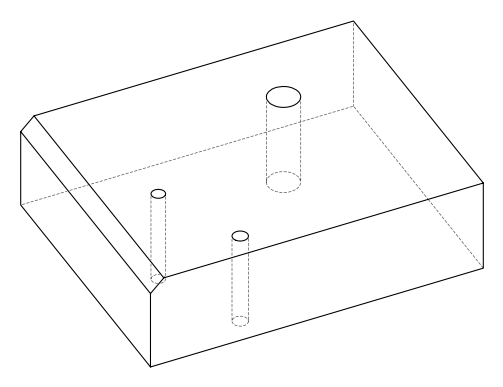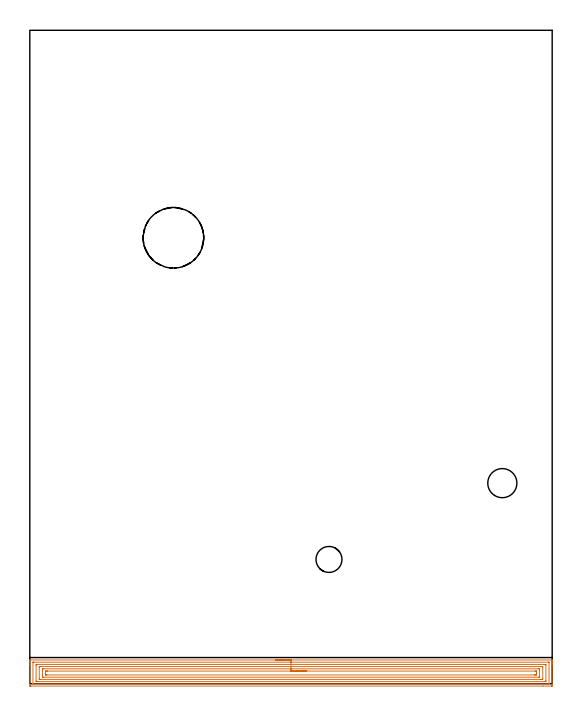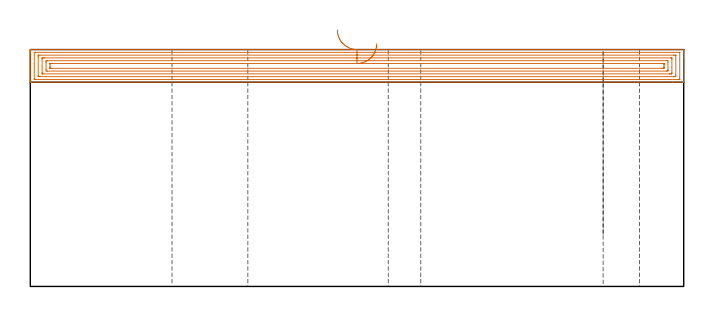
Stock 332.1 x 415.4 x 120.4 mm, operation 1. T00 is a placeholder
(PLAN: 10 operations, 8 tool changes, 25.4 min)
(1 AREA_MILL | FG_CHAMFER_SURFACE | UGT0205_001 | 16.27 min | 45753 mm3)
(2 MILL_THROUGH_HOLE_FROM_SOLID_MATERIAL | STEP1HOLE | UGT0201_018 | Circular | 6.76 min | 140170 mm3)
(3 SPOT_DRILL | STEP1HOLE_1 | NXT0321_9005460120000 | 0.03 min | 2 mm3)
(4 SPOT_DRILL_1 | STEP1HOLE_2 | NXT0321_9005460120000 | 0.05 min | 182 mm3)
(5 DRILL_BLIND_HOLE_INTO_CENTER | STEP1HOLE_1 | NXT0301_038 | 0.05 min | 313 mm3)
(6 GUN_DRILL_THROUGH_HOLE | STEP1HOLE_1 | UGT0307_002 | 0.57 min | 3103 mm3)
(7 SPADE_DRILL_TO_ENLARGE_THROUGH_HOLE | STEP1HOLE_1 | UGT0306_007 | 0.51 min | 22271 mm3)
(8 DRILL_BLIND_HOLE_INTO_CENTER_1 | STEP1HOLE_2 | NXT0301_038 | 0.05 min | 248 mm3)
(9 GUN_DRILL_THROUGH_HOLE_1 | STEP1HOLE_2 | UGT0307_002 | 0.58 min | 3108 mm3)
(10 SPADE_DRILL_TO_ENLARGE_THROUGH_HOLE_1 | STEP1HOLE_2 | UGT0306_009 | 0.51 min | 28783 mm3)
(TOOL UGT0205_001 | Chamfer Mill 20 x 3 x 45 deg. | D20 FL50 Z2)
(TOOL UGT0201_018 | End mill 30 mm | D30 FL50 Z4)
(TOOL NXT0321_9005460120000 | NC Spot Drill, 142deg, 12mm, Carbide, Uncoated | D12 PA142 FL30 Z2)
(TOOL NXT0301_038 | Carbide Drill 6.7mm [860.1-0670-034A1-MM 2214] | D6.7 PA140 FL53 Z2)
(TOOL UGT0307_002 | Gun Drill 6 mm | D6 PA130 FL24 Z1)
(TOOL UGT0306_007 | Spade Drill 16.5mm | D16.5 PA132 FL10 Z2)
(TOOL UGT0306_009 | Spade Drill 18.5mm | D18.5 PA132 FL10 Z2)
(OP 1 AREA_MILL)
G17 G21 G94 G90
T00 M6
G54
G17 G0 G90 X156.05 Y15.1 S1061 M3
G43 Z130.4 H0
G94 G1 X156.088 Z129.528 F250.
X156.202 Z128.663
X156.391 Z127.812
X156.653 Z126.98
X156.987 Z126.174
X157.39 Z125.4
X157.858 Z124.664
X158.39 Z123.972
X158.979 Z123.329
X159.622 Z122.739
X160.314 Z122.208
X161.05 Z121.74
X161.824 Z121.337
X162.63 Z121.003
X163.462 Z120.741
X164.314 Z120.552
X165.178 Z120.438
X166.05 Z120.4
X331.918
X332.09 Y15.098 Z120.389
X332.097 Y14.939 Z120.232
X332.1 Y14.774 Z120.073
Y14.538 Z119.838
Y13.822 Z119.117
Y12.586 Z117.883
Y11.189 Z116.484
Y-1.1 Z104.198
X332.097 Y-1.363 Z103.935
X332.09 Y-1.492 Z103.806
X331.958 Y-1.499 Z103.799
X331.471 Y-1.5 Z103.8
X326.301
X0.629
X0.138 Y-1.495 Z103.803
X0.01 Y-1.492 Z103.806
X0. Y-1.36 Z103.938
Y12.067 Z117.361
Y13.464 Z118.76
Y13.822 Z119.117
Y14.538 Z119.838
Y14.774 Z120.073
X0.003 Y14.939 Z120.232
X0.01 Y15.098 Z120.389
X0.182 Y15.1 Z120.4
X166.05
Y13.686 Z118.986
X329.822 Y13.685 Z118.985
X330.044 Y13.68 Z118.98
X330.09 Y13.678 Z118.978
X330.096 Y13.646 Z118.946
X330.098 Y13.611 Z118.911
X330.1 Y13.412 Z118.712
X330.099 Y0.109 Z105.409
X330.095 Y0. Z105.3
X330.09 Y-0.069 Z105.231
X330.058 Y-0.079 Z105.221
X329.682 Y-0.084 Z105.216
X329.543 Y-0.085 Z105.215
X2.278
X2.056 Y-0.081 Z105.219
X2.01 Y-0.078 Z105.222
X2.004 Y-0.046 Z105.254
X2.002 Y-0.011 Z105.289
X2. Y0.188 Z105.488
X2.001 Y13.491 Z118.791
X2.005 Y13.6 Z118.9
X2.01 Y13.669 Z118.969
X2.042 Y13.679 Z118.979
X2.418 Y13.684 Z118.984
X2.557 Y13.685 Z118.985
X166.05 Y13.686 Z118.986
Y12.271 Z117.571
X327.
X327.686 Y12.27 Z117.57
X327.894 Y12.267 Z117.567
X328.09 Y12.262 Z117.562
X328.096 Y12.067 Z117.367
X328.099 Y11.865 Z117.165
X328.1 Y2.209 Z107.509
X328.096 Y1.533 Z106.833
X328.093 Y1.338 Z106.638
X327.894 Y1.334 Z106.634
X327.208 Y1.329 Z106.629
X5.1 Y1.328 Z106.628
X4.414 Y1.33 Z106.63
X4.206 Y1.333 Z106.633
X4.01 Y1.338 Z106.638
X4.004 Y1.533 Z106.833
X4.001 Y1.735 Z107.035
X4. Y11.391 Z116.691
X4.004 Y12.067 Z117.367
X4.007 Y12.262 Z117.562
X4.206 Y12.266 Z117.566
X4.892 Y12.271 Z117.571
X166.05
Y10.857 Z116.157
X325.549
X325.951 Y10.855 Z116.155
X326.023 Y10.853 Z116.153
X326.09 Y10.848 Z116.148
X326.093 Y10.747 Z116.047
X326.1 Y10.317 Z115.617
Y3.294 Z108.594
X326.093 Y2.853 Z108.153
X326.09 Y2.751 Z108.051
X325.953 Y2.747 Z108.047
X325.766 Y2.744 Z108.044
X325.211 Y2.743 Z108.043
X324.874
X6.551
X6.149 Y2.745 Z108.045
X6.077 Y2.747 Z108.047
X6.01 Y2.752 Z108.052
X6.007 Y2.853 Z108.153
X6. Y3.283 Z108.583
Y10.306 Z115.606
X6.007 Y10.747 Z116.047
X6.01 Y10.849 Z116.149
X6.147 Y10.853 Z116.153
X6.334 Y10.856 Z116.156
X6.889 Y10.857 Z116.157
X7.226
X166.05
Y9.443 Z114.743
X323.413
X324.09 Y9.433 Z114.733
X324.099 Y8.77 Z114.07
Y5.044 Z110.344
X324.096 Y4.384 Z109.684
X324.09 Y4.167 Z109.467
X323.433 Y4.157 Z109.457
X8.687
X8.01 Y4.167 Z109.467
X8.001 Y4.83 Z110.13
Y8.556 Z113.856
X8.004 Y9.216 Z114.516
X8.01 Y9.433 Z114.733
X8.667 Y9.443 Z114.743
X166.05
Y8.029 Z113.329
X321.277
X321.635 Y8.028 Z113.328
X321.992 Y8.024 Z113.324
X322.085 Y8.022 Z113.322
X322.092 Y7.951 Z113.251
X322.098 Y7.83 Z113.13
X322.1 Y7.678 Z112.978
Y7.221 Z112.521
Y6.343 Z111.643
X322.098 Y5.922 Z111.222
X322.095 Y5.694 Z110.994
X322.09 Y5.586 Z110.886
X321.986 Y5.578 Z110.878
X321.635 Y5.573 Z110.873
X321.098 Y5.571 Z110.871
X320.741
X10.823
X10.465 Y5.572 Z110.872
X10.108 Y5.575 Z110.875
X10.015 Y5.578 Z110.878
X10.008 Y5.649 Z110.949
X10.002 Y5.77 Z111.07
X10. Y5.922 Z111.222
Y6.379 Z111.679
X10.002 Y7.678 Z112.978
X10.005 Y7.906 Z113.206
X10.01 Y8.014 Z113.314
X10.114 Y8.022 Z113.322
X10.465 Y8.026 Z113.326
X11.002 Y8.029 Z113.329
X11.359
X166.05
X166.922 Z113.367
X167.786 Z113.481
X168.638 Z113.67
X169.47 Z113.932
X170.276 Z114.266
X171.05 Z114.669
X171.786 Z115.137
X172.478 Z115.668
X173.121 Z116.258
X173.71 Z116.901
X174.242 Z117.593
X174.71 Z118.329
X175.113 Z119.103
X175.447 Z119.909
X175.709 Z120.741
X175.898 Z121.592
X176.012 Z122.457
X176.05 Z123.329
G0 Z130.4
M5
M2
